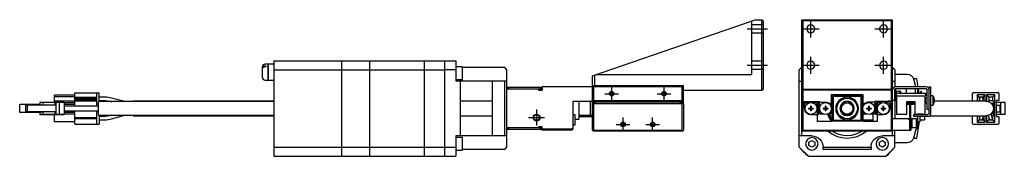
# Model space of a CAD drawing. Extents: x 0 to 883, y -8 to 713.
# Drawn here: x 449.7 to 882.7, y 339.2 to 399.2 of the extents above; entities that cross this region are included whole.
import ezdxf

# ---------------------------------------------------------------- set-up
doc = ezdxf.new("R2010")
doc.units = 0
doc.header["$LTSCALE"] = 0.5
doc.linetypes.add('CENTER', pattern=[50.8, 31.75, -6.35, 6.35, -6.35])
doc.linetypes.add('DASHED', pattern=[19.05, 12.7, -6.35])
for name, color, linetype in [('MSM_CENTER', 1, 'CENTER'), ('MSM_CONTINUOUS', 7, 'CONTINUOUS'), ('MSM_DASHED', 4, 'DASHED'), ('MSM_NARROW', 5, 'CONTINUOUS')]:
    doc.layers.add(name, color=color, linetype=linetype)

msp = doc.modelspace()

# ---------------------------------------------------------------- linework, layer by layer
at = {"layer": 'MSM_CENTER'}
for p, q in [((797.19, 391.41), (797.19, 398.91)), ((829.19, 391.41), (829.19, 398.91)), ((769.25, 395.16), (778.25, 395.16)), ((793.44, 395.16), (800.94, 395.16)), ((825.44, 395.16), (832.94, 395.16)), ((797.19, 375.41), (797.19, 382.91)), ((829.19, 375.41), (829.19, 382.91)), ((769.25, 379.16), (778.25, 379.16)), ((793.44, 379.16), (800.94, 379.16)), ((825.44, 379.16), (832.94, 379.16)), ((709.75, 363.66), (709.75, 369.66)), ((732.75, 363.66), (732.75, 369.66)), ((706.75, 366.66), (712.75, 366.66)), ((729.75, 366.66), (735.75, 366.66)), ((676.75, 359.66), (676.75, 352.66)), ((673.25, 356.16), (680.25, 356.16)), ((714.75, 350.16), (714.75, 356.16)), ((727.75, 350.16), (727.75, 356.16)), ((711.75, 353.16), (717.75, 353.16)), ((724.75, 353.16), (730.75, 353.16))]:
    msp.add_line(p, q, dxfattribs=at)
at = {"layer": 'MSM_CONTINUOUS'}
for p, q in [((701.25, 374.54), (772.75, 399.16)), ((771.25, 398.65), (771.25, 375.16)), ((772.75, 399.16), (775.75, 399.16)), ((775.75, 368.16), (775.75, 399.16)), ((775.75, 399.16), (776.25, 398.66)), ((776.25, 398.66), (776.25, 368.66)), ((793.19, 399.16), (793.19, 348.16)), ((793.19, 399.16), (793.69, 398.66)), ((793.19, 399.16), (833.19, 399.16)), ((793.69, 398.66), (793.69, 368.66)), ((832.69, 398.66), (793.69, 398.66)), ((832.69, 398.66), (833.19, 399.16)), ((832.69, 368.66), (832.69, 398.66)), ((833.19, 348.16), (833.19, 399.16)), ((561.25, 381.16), (561.25, 339.16)), ((561.25, 381.16), (591.2, 381.16)), ((591.2, 339.16), (591.2, 381.16)), ((591.2, 381.11), (591.25, 381.11)), ((591.25, 381.16), (603.5, 381.16)), ((591.25, 339.16), (591.25, 381.16)), ((603.5, 339.16), (603.5, 381.16)), ((603.5, 381.11), (603.55, 381.11)), ((603.55, 339.16), (603.55, 381.16)), ((603.55, 381.16), (627.5, 381.16)), ((627.5, 339.16), (627.5, 381.16)), ((627.5, 381.11), (627.55, 381.11)), ((627.55, 381.16), (641.25, 381.16)), ((627.55, 339.16), (627.55, 381.16)), ((636.25, 381.16), (636.25, 339.16)), ((641.25, 381.16), (641.25, 372.16)), ((556.25, 378.36), (556.25, 373.96)), ((558.7, 379.66), (557.55, 379.66)), ((557.75, 378.81), (557.55, 378.81)), ((557.75, 378.45), (557.55, 378.45)), ((557.75, 378.81), (557.75, 378.45)), ((558.7, 379.66), (558.7, 372.66)), ((558.75, 379.61), (558.7, 379.61)), ((558.75, 379.66), (558.75, 372.66)), ((561.25, 379.66), (558.75, 379.66)), ((561.25, 377.13), (591.2, 377.13)), ((591.2, 376.88), (591.25, 376.88)), ((591.25, 377.13), (603.5, 377.13)), ((603.5, 376.88), (603.55, 376.88)), ((603.55, 377.13), (627.5, 377.13)), ((627.5, 376.88), (627.55, 376.88)), ((627.55, 377.13), (636.25, 377.13)), ((641.25, 377.16), (636.25, 377.16)), ((644.25, 378.41), (641.25, 378.41)), ((644.25, 372.91), (644.25, 378.41)), ((662.75, 378.16), (644.25, 378.16)), ((663.75, 377.16), (662.75, 378.16)), ((663.75, 343.16), (663.75, 377.16)), ((793.19, 378.16), (792.19, 377.16)), ((792.19, 343.16), (792.19, 377.16)), ((834.19, 377.16), (833.19, 378.16)), ((834.19, 377.16), (834.19, 369.64)), ((557.55, 372.66), (558.7, 372.66)), ((558.7, 372.71), (558.75, 372.71)), ((558.75, 372.66), (561.25, 372.66)), ((641.25, 372.91), (644.25, 372.91)), ((701.25, 370.16), (701.25, 374.54)), ((702.25, 374.89), (702.25, 370.16)), ((703.05, 375.16), (771.25, 375.16)), ((839.61, 375.16), (834.19, 375.16)), ((843.76, 373.16), (842.43, 373.16)), ((843.44, 369.66), (842.49, 372.99)), ((663.75, 372.16), (641.25, 372.16)), ((643.25, 372.16), (643.25, 348.16)), ((657.25, 372.16), (657.25, 348.16)), ((662.75, 348.16), (662.75, 372.16)), ((678.95, 368.66), (663.75, 368.66)), ((663.95, 368.66), (663.95, 369.46)), ((663.95, 369.46), (678.95, 369.46)), ((664.45, 369.46), (664.45, 368.66)), ((677.75, 368.16), (677.25, 368.66)), ((679.25, 368.41), (677.5, 368.41)), ((677.75, 368.16), (679.25, 368.16)), ((678.45, 368.66), (678.45, 369.46)), ((678.95, 369.46), (678.95, 368.66)), ((679.25, 369.66), (679.25, 368.16)), ((701.25, 369.66), (679.25, 369.66)), ((701.75, 370.16), (701.25, 369.66)), ((741.25, 370.16), (701.25, 370.16)), ((701.25, 362.46), (701.25, 369.66)), ((701.75, 369.66), (701.5, 369.91)), ((740.75, 369.66), (701.75, 369.66)), ((701.75, 369.66), (701.75, 363.66)), ((741.25, 369.66), (740.75, 370.16)), ((741, 369.91), (740.75, 369.66)), ((740.75, 363.66), (740.75, 369.66)), ((741.25, 362.46), (741.25, 370.16)), ((741.25, 368.16), (775.75, 368.16)), ((775.75, 368.16), (776.25, 368.66)), ((792.19, 372.16), (793.19, 372.16)), ((793.19, 368.16), (793.69, 368.66)), ((833.19, 368.16), (793.19, 368.16)), ((793.69, 368.66), (832.69, 368.66)), ((793.69, 368.16), (793.69, 363.16)), ((832.69, 368.66), (833.19, 368.16)), ((832.69, 363.16), (832.69, 368.16)), ((833.19, 372.16), (834.19, 372.16)), ((833.99, 368.46), (833.99, 363.66)), ((834.49, 368.66), (834.04, 368.66)), ((834.19, 368.81), (834.19, 368.66)), ((847.99, 369.66), (834.39, 369.66)), ((847.99, 368.86), (834.39, 368.86)), ((834.49, 368.66), (834.49, 364.66)), ((839.19, 368.86), (839.19, 366.86)), ((843.19, 366.86), (843.19, 368.86)), ((844.19, 366.86), (844.19, 368.86)), ((848.39, 359.66), (848.39, 368.46)), ((849.19, 357.96), (849.19, 369.66)), ((849.19, 369.66), (849.99, 369.66)), ((849.99, 357.86), (849.99, 369.66)), ((464.9, 362.86), (464.9, 366.06)), ((473.8, 366.06), (464.9, 366.06)), ((473.8, 365.31), (464.9, 365.31)), ((473.8, 361.16), (473.8, 367.06)), ((473.8, 367.06), (484.5, 367.06)), ((473.8, 365.16), (483.5, 365.16)), ((473.8, 364.66), (483.5, 364.66)), ((473.8, 364.61), (483.5, 364.61)), ((473.8, 364.11), (483.5, 364.11)), ((473.8, 364.06), (483.5, 364.06)), ((483.5, 361.16), (483.5, 367.06)), ((484.5, 363.16), (484.5, 367.06)), ((487.13, 365.11), (484.5, 365.11)), ((495.87, 363.16), (490.02, 364.73)), ((820.19, 366.16), (806.19, 366.16)), ((806.19, 366.16), (806.19, 360.88)), ((806.69, 364.86), (807.49, 365.66)), ((806.69, 355.46), (806.69, 364.86)), ((806.99, 365.16), (806.99, 355.16)), ((819.19, 365.36), (807.19, 365.36)), ((807.49, 365.66), (818.89, 365.66)), ((818.89, 365.66), (819.69, 364.86)), ((819.39, 355.16), (819.39, 365.16)), ((819.69, 364.86), (819.69, 355.46)), ((820.19, 360.88), (820.19, 366.16)), ((833.99, 364.66), (834.49, 364.66)), ((834.19, 364.66), (834.19, 355.66)), ((834.69, 367.66), (834.49, 367.66)), ((834.69, 367.66), (834.69, 363.66)), ((836.56, 367.56), (834.69, 367.56)), ((834.69, 366.86), (847.69, 366.86)), ((834.69, 365.66), (847.69, 365.66)), ((834.69, 363.76), (834.94, 363.76)), ((834.94, 365.66), (834.94, 357.66)), ((836.56, 366.86), (836.56, 367.66)), ((836.81, 367.66), (836.56, 367.66)), ((836.81, 366.86), (836.81, 367.66)), ((845.56, 366.86), (845.56, 367.66)), ((845.81, 367.66), (845.56, 367.66)), ((845.81, 366.86), (845.81, 367.66)), ((847.44, 357.66), (847.44, 365.66)), ((847.49, 364.66), (847.44, 364.61)), ((847.49, 364.66), (847.49, 362.66)), ((848.39, 364.66), (847.49, 364.66)), ((847.69, 366.86), (847.69, 365.66)), ((850.88, 365.66), (849.99, 365.66)), ((850.88, 365.66), (850.88, 361.66)), ((851.46, 364.55), (851.46, 364.55)), ((851.46, 363.84), (851.58, 363.84)), ((868.29, 363.41), (868.29, 366.76)), ((879.59, 367.06), (868.59, 367.06)), ((873.84, 366.16), (870.29, 366.16)), ((870.29, 366.16), (870.29, 363.41)), ((871.19, 365.11), (870.29, 366.16)), ((871.19, 365.11), (871.19, 363.61)), ((872.94, 365.11), (871.19, 365.11)), ((871.19, 364.74), (871.56, 365.11)), ((871.48, 363.7), (871.19, 363.99)), ((871.34, 364.15), (871.56, 363.41)), ((873.13, 363.41), (872.78, 364.57)), ((872.94, 365.11), (873.84, 366.16)), ((872.94, 365.11), (872.94, 364.05)), ((873.84, 363.41), (873.84, 366.16)), ((874.44, 366.16), (874.44, 363.4)), ((878.09, 366.16), (874.44, 366.16)), ((875.39, 365.11), (874.44, 366.16)), ((877.14, 365.11), (875.39, 365.11)), ((875.39, 365.11), (875.39, 363.61)), ((875.39, 364.74), (875.76, 365.11)), ((875.76, 363.61), (875.39, 363.99)), ((877.14, 365.11), (878.09, 366.16)), ((877.14, 365.11), (877.14, 363.61)), ((878.09, 362.56), (878.09, 366.16)), ((879.89, 366.76), (879.89, 363.66)), ((449.65, 358.46), (449.65, 361.86)), ((458.55, 361.86), (449.65, 361.86)), ((452.95, 361.66), (452.25, 361.66)), ((452.25, 361.66), (452.25, 358.66)), ((452.95, 361.66), (452.95, 358.66)), ((465.55, 361.66), (452.95, 361.66)), ((458.55, 362.86), (458.55, 361.66)), ((459.5, 362.86), (458.55, 362.86)), ((459.8, 362.86), (459.5, 362.86)), ((459.8, 362.86), (459.8, 361.66)), ((465.05, 362.86), (459.8, 362.86)), ((473.8, 363.41), (464.9, 363.41)), ((465.05, 362.86), (465.05, 361.66)), ((465.55, 362.86), (465.05, 362.86)), ((467.05, 362.86), (465.55, 362.86)), ((465.55, 362.86), (465.55, 357.46)), ((467.05, 362.86), (467.05, 357.46)), ((469.25, 362.86), (467.05, 362.86)), ((469.25, 362.86), (469.25, 357.46)), ((473.8, 362.66), (469.25, 362.66)), ((473.8, 361.86), (469.25, 361.86)), ((476.61, 361.16), (469.25, 361.16)), ((473.8, 363.56), (483.5, 363.56)), ((477.87, 361.16), (476.61, 361.16)), ((484.25, 361.16), (477.87, 361.16)), ((484.25, 357.16), (484.25, 363.16)), ((561.25, 363.16), (484.25, 363.16)), ((484.5, 363.61), (487.13, 363.61)), ((489.63, 363.28), (490.08, 363.16)), ((499.5, 363.16), (499.5, 363.41)), ((561.25, 363.41), (499.5, 363.41)), ((657.25, 363.37), (643.25, 363.37)), ((741.25, 363.16), (692.75, 363.16)), ((692.75, 363.16), (692.75, 351.16)), ((695.25, 363.16), (695.25, 355.41)), ((700.25, 363.16), (700.25, 357.16)), ((701.25, 363.66), (700.75, 363.16)), ((701.25, 363.16), (701.75, 363.66)), ((701.25, 362.96), (702.65, 362.96)), ((701.75, 362.66), (701.25, 362.16)), ((701.35, 362.36), (701.25, 362.46)), ((701.25, 350.66), (701.25, 362.16)), ((701.35, 362.26), (701.35, 362.46)), ((701.75, 362.16), (701.5, 362.41)), ((702.35, 362.76), (701.65, 362.76)), ((701.75, 363.66), (740.75, 363.66)), ((701.75, 362.66), (740.75, 362.66)), ((701.75, 362.16), (701.75, 350.66)), ((740.75, 362.16), (701.75, 362.16)), ((702.65, 362.66), (702.65, 362.96)), ((741.25, 362.96), (739.85, 362.96)), ((739.85, 362.66), (739.85, 362.96)), ((740.85, 362.76), (740.15, 362.76)), ((740.75, 363.66), (741.25, 363.16)), ((741, 362.41), (740.75, 362.66)), ((741, 362.41), (740.75, 362.16)), ((740.75, 350.66), (740.75, 362.16)), ((741.25, 362.16), (741, 362.41)), ((741.15, 362.46), (741.15, 362.26)), ((741.25, 362.46), (741.15, 362.36)), ((741.25, 362.16), (741.25, 350.66)), ((793.19, 363.66), (793.69, 363.16)), ((793.19, 363.16), (800.99, 363.16)), ((793.44, 362.41), (793.19, 362.16)), ((793.44, 362.41), (793.69, 362.66)), ((793.69, 362.16), (793.44, 362.41)), ((793.69, 362.66), (796.57, 362.66)), ((793.99, 362.16), (793.69, 362.16)), ((793.69, 362.16), (793.69, 350.66)), ((794.49, 362.52), (793.99, 362.16)), ((793.99, 362.16), (794.49, 361.66)), ((794.49, 360.16), (794.49, 362.66)), ((796.29, 360.31), (797.08, 360.31)), ((796.29, 360.31), (796.29, 360.02)), ((796.29, 360.02), (797.08, 360.02)), ((796.82, 360.31), (796.82, 360.02)), ((797.43, 361.16), (797.14, 361.16)), ((797.14, 361.16), (797.14, 360.37)), ((797.14, 360.63), (797.43, 360.63)), ((797.14, 359.96), (797.14, 359.16)), ((797.14, 359.69), (797.43, 359.69)), ((797.43, 361.16), (797.43, 360.37)), ((797.43, 359.96), (797.43, 359.16)), ((797.49, 360.31), (798.29, 360.31)), ((797.49, 360.02), (798.29, 360.02)), ((797.76, 360.02), (797.76, 360.31)), ((799.99, 362.66), (798, 362.66)), ((798.29, 360.31), (798.29, 360.02)), ((799.73, 361.56), (799.99, 361.71)), ((799.99, 361.71), (799.99, 362.66)), ((800.19, 362.66), (800.79, 362.66)), ((800.19, 357.66), (800.19, 362.66)), ((800.79, 357.66), (800.79, 362.66)), ((800.99, 361.71), (800.99, 363.16)), ((800.99, 362.96), (803.69, 362.96)), ((800.99, 361.71), (801.21, 361.58)), ((802.69, 360.31), (803.48, 360.31)), ((802.69, 360.31), (802.69, 360.02)), ((802.69, 360.02), (803.48, 360.02)), ((803.22, 360.31), (803.22, 360.02)), ((803.83, 361.16), (803.54, 361.16)), ((803.54, 361.16), (803.54, 360.37)), ((803.54, 360.63), (803.83, 360.63)), ((803.54, 359.96), (803.54, 359.16)), ((803.54, 359.69), (803.83, 359.69)), ((803.83, 361.16), (803.83, 360.37)), ((803.83, 359.96), (803.83, 359.16)), ((803.89, 360.31), (804.69, 360.31)), ((803.89, 360.02), (804.69, 360.02)), ((804.16, 360.02), (804.16, 360.31)), ((804.69, 360.31), (804.69, 360.02)), ((805.28, 362.46), (806.19, 362.46)), ((806.19, 361.96), (805.83, 361.96)), ((806.19, 359.45), (806.19, 358.16)), ((810.32, 361.47), (810.39, 361.54)), ((810.39, 361.6), (810.39, 361.54)), ((812.13, 363.13), (812.12, 363.13)), ((820.19, 362.46), (821.09, 362.46)), ((820.54, 361.96), (820.19, 361.96)), ((820.19, 358.16), (820.19, 359.45)), ((821.69, 360.31), (822.48, 360.31)), ((821.69, 360.31), (821.69, 360.02)), ((821.69, 360.02), (822.48, 360.02)), ((822.22, 360.31), (822.22, 360.02)), ((822.83, 361.16), (822.54, 361.16)), ((822.54, 361.16), (822.54, 360.37)), ((822.54, 360.63), (822.83, 360.63)), ((822.54, 359.96), (822.54, 359.16)), ((822.54, 359.69), (822.83, 359.69)), ((825.39, 362.96), (822.69, 362.96)), ((822.83, 361.16), (822.83, 360.37)), ((822.83, 359.96), (822.83, 359.16)), ((822.89, 360.31), (823.69, 360.31)), ((822.89, 360.02), (823.69, 360.02)), ((823.16, 360.02), (823.16, 360.31)), ((823.69, 360.31), (823.69, 360.02)), ((825.39, 361.71), (825.16, 361.58)), ((833.19, 363.16), (825.39, 363.16)), ((825.39, 363.16), (825.39, 361.71)), ((825.59, 362.66), (826.19, 362.66)), ((825.59, 357.66), (825.59, 362.66)), ((826.19, 357.66), (826.19, 362.66)), ((828.37, 362.66), (826.39, 362.66)), ((826.39, 362.66), (826.39, 361.71)), ((826.39, 361.71), (826.65, 361.56)), ((828.09, 360.31), (828.88, 360.31)), ((828.09, 360.31), (828.09, 360.02)), ((828.09, 360.02), (828.88, 360.02)), ((828.62, 360.31), (828.62, 360.02)), ((829.23, 361.16), (828.94, 361.16)), ((828.94, 361.16), (828.94, 360.37)), ((828.94, 360.63), (829.23, 360.63)), ((828.94, 359.96), (828.94, 359.16)), ((828.94, 359.69), (829.23, 359.69)), ((829.23, 361.16), (829.23, 360.37)), ((829.23, 359.96), (829.23, 359.16)), ((829.29, 360.31), (830.09, 360.31)), ((829.29, 360.02), (830.09, 360.02)), ((829.56, 360.02), (829.56, 360.31)), ((830.93, 362.66), (829.8, 362.66)), ((830.09, 360.31), (830.09, 360.02)), ((831.89, 362.46), (831.89, 360.16)), ((831.89, 361.66), (832.39, 362.16)), ((832.39, 362.16), (831.94, 362.48)), ((832.25, 362.66), (832.69, 362.66)), ((832.69, 362.16), (832.39, 362.16)), ((832.69, 363.16), (833.19, 363.66)), ((832.69, 362.66), (833.19, 362.16)), ((832.94, 362.41), (832.69, 362.16)), ((832.69, 350.66), (832.69, 362.16)), ((833.99, 363.66), (833.19, 363.66)), ((834.19, 363.66), (834.69, 363.66)), ((839.44, 363.16), (842.94, 363.16)), ((839.44, 357.66), (839.44, 363.16)), ((842.94, 362.46), (839.44, 362.46)), ((842.94, 361.96), (839.44, 361.96)), ((840.69, 361.66), (841.19, 361.66)), ((840.69, 350.66), (840.69, 361.66)), ((841.19, 351.66), (841.19, 361.66)), ((842.94, 363.16), (842.94, 357.66)), ((847.44, 362.71), (847.49, 362.66)), ((847.49, 362.66), (848.39, 362.66)), ((849.19, 359.66), (848.39, 359.66)), ((849.99, 361.66), (850.88, 361.66)), ((851.58, 363.48), (851.46, 363.48)), ((851.46, 362.77), (851.46, 362.78)), ((874.19, 363.41), (851.57, 363.41)), ((871.19, 363.61), (871.02, 363.41)), ((871.19, 363.61), (871.5, 363.61)), ((875.39, 363.61), (875.09, 363.28)), ((875.39, 363.61), (877.14, 363.61)), ((876.38, 362.56), (878.09, 362.56)), ((878.09, 361.96), (876.89, 361.96)), ((877.14, 363.61), (878.09, 362.56)), ((877.3, 361.09), (878.09, 361.96)), ((878.09, 358.36), (878.09, 361.96)), ((879.89, 363.66), (878.89, 363.66)), ((878.89, 356.66), (878.89, 363.66)), ((882.69, 362.86), (878.89, 362.86)), ((878.89, 361.66), (880.39, 361.66)), ((880.39, 358.66), (880.39, 361.66)), ((880.77, 357.46), (880.77, 362.86)), ((882.69, 357.46), (882.69, 362.86)), ((458.55, 358.46), (449.65, 358.46)), ((458.55, 358.46), (449.65, 358.46)), ((458.55, 358.46), (449.65, 358.46)), ((452.25, 358.66), (453.75, 358.66)), ((452.95, 358.66), (452.25, 358.66)), ((465.55, 358.66), (452.95, 358.66)), ((453.75, 358.66), (455.25, 358.66)), ((455.12, 358.66), (459.8, 358.66)), ((455.25, 358.66), (455.12, 358.66)), ((458.55, 358.66), (458.55, 357.46)), ((459.5, 357.46), (458.55, 357.46)), ((458.55, 357.46), (468.25, 357.46)), ((458.55, 357.46), (458.55, 357.46)), ((459.5, 358.66), (459.8, 358.66)), ((459.8, 357.46), (459.5, 357.46)), ((465.05, 358.66), (459.8, 358.66)), ((459.8, 358.66), (459.8, 357.46)), ((465.05, 357.46), (459.8, 357.46)), ((461.3, 357.46), (461.49, 357.46)), ((461.6, 357.46), (461.3, 357.46)), ((461.49, 357.46), (467.05, 357.46)), ((469.25, 357.46), (461.6, 357.46)), ((464.9, 354.26), (464.9, 357.46)), ((465.55, 358.66), (465.05, 358.66)), ((465.05, 358.66), (465.05, 357.46)), ((465.55, 357.46), (465.05, 357.46)), ((467.05, 357.46), (465.55, 357.46)), ((468.25, 357.46), (469.25, 357.46)), ((469.25, 359.16), (476.61, 359.16)), ((469.25, 359.16), (477.16, 359.16)), ((473.8, 358.46), (469.25, 358.46)), ((473.8, 357.66), (469.25, 357.66)), ((469.25, 357.46), (469.25, 357.46)), ((473.8, 353.26), (473.8, 359.16)), ((473.8, 356.21), (483.5, 356.21)), ((473.8, 355.71), (483.5, 355.71)), ((476.61, 359.16), (477.87, 359.16)), ((477.16, 359.16), (477.35, 359.16)), ((477.35, 359.16), (484.25, 359.16)), ((477.87, 359.16), (484.25, 359.16)), ((483.5, 353.26), (483.5, 359.16)), ((484.25, 357.16), (561.25, 357.16)), ((484.5, 357.16), (484.5, 353.26)), ((487.14, 356.71), (484.5, 356.71)), ((484.5, 355.21), (487.14, 355.21)), ((490.08, 357.16), (489.63, 357.04)), ((490.01, 355.59), (495.87, 357.16)), ((499.5, 356.91), (499.5, 357.16)), ((499.5, 356.91), (561.25, 356.91)), ((643.25, 356.95), (657.25, 356.95)), ((693.75, 357.41), (692.75, 357.41)), ((693.75, 352.91), (693.75, 357.41)), ((693.75, 355.41), (695.25, 355.41)), ((695.25, 357.16), (701.25, 357.16)), ((695.25, 356.66), (701.25, 356.66)), ((797.43, 359.16), (797.14, 359.16)), ((799.99, 357.36), (797.29, 357.36)), ((799.99, 358.61), (799.73, 358.76)), ((799.99, 358.61), (799.99, 354.46)), ((800.19, 357.66), (800.79, 357.66)), ((801.28, 358.78), (800.99, 358.61)), ((800.99, 358.16), (800.99, 358.61)), ((801.49, 357.66), (800.99, 358.16)), ((800.99, 358.16), (802.03, 358.16)), ((802.97, 357.66), (801.49, 357.66)), ((803.83, 359.16), (803.54, 359.16)), ((805.69, 357.66), (804.4, 357.66)), ((805.35, 358.16), (806.19, 358.16)), ((806.19, 358.16), (805.69, 357.66)), ((807.49, 354.66), (806.69, 355.46)), ((810.02, 356.96), (810.21, 356.96)), ((810.44, 356.74), (810.21, 356.96)), ((810.44, 356.74), (810.27, 356.74)), ((810.39, 358.79), (810.32, 358.85)), ((810.39, 358.79), (810.39, 358.72)), ((810.44, 356.6), (810.44, 356.74)), ((810.44, 356.6), (810.44, 356.6)), ((812.12, 357.2), (812.12, 357.2)), ((816.16, 356.96), (815.94, 356.74)), ((816.11, 356.74), (815.94, 356.74)), ((815.94, 356.74), (815.94, 356.6)), ((816.16, 356.96), (816.35, 356.96)), ((819.39, 355.16), (818.89, 354.66)), ((819.69, 355.46), (819.39, 355.16)), ((821.97, 357.66), (820.14, 357.66)), ((820.14, 357.66), (820.14, 354.66)), ((820.14, 355.16), (824.64, 355.16)), ((820.69, 357.66), (820.19, 358.16)), ((820.19, 358.16), (821.03, 358.16)), ((822.83, 359.16), (822.54, 359.16)), ((824.89, 357.66), (823.4, 357.66)), ((824.35, 358.16), (825.39, 358.16)), ((824.64, 354.46), (824.64, 357.66)), ((825.39, 358.16), (824.89, 357.66)), ((825.09, 358.78), (825.39, 358.61)), ((825.39, 358.61), (825.39, 358.16)), ((825.59, 357.66), (826.19, 357.66)), ((826.65, 358.76), (826.39, 358.61)), ((826.39, 358.61), (826.39, 354.46)), ((829.09, 357.36), (826.39, 357.36)), ((829.23, 359.16), (828.94, 359.16)), ((841.69, 355.66), (833.19, 355.66)), ((834.94, 357.66), (839.44, 357.66)), ((840.19, 355.66), (840.69, 355.16)), ((840.69, 351.66), (840.69, 355.66)), ((841.69, 355.66), (841.69, 351.66)), ((843.69, 355.56), (841.69, 355.56)), ((842.49, 356.66), (842.49, 357.46)), ((842.49, 357.46), (848.69, 357.46)), ((848.79, 356.66), (842.49, 356.66)), ((842.94, 357.66), (843.94, 357.66)), ((843.69, 351.76), (843.69, 355.56)), ((843.94, 357.76), (846.44, 357.76)), ((843.94, 357.66), (843.94, 357.76)), ((844.19, 357.46), (844.19, 357.76)), ((844.19, 351.16), (844.19, 356.66)), ((844.74, 357.76), (844.74, 357.66)), ((844.74, 357.66), (845.64, 357.66)), ((845.11, 357.76), (845.11, 357.66)), ((845.19, 357.66), (845.19, 357.46)), ((845.19, 356.66), (845.19, 354.34)), ((845.19, 355.16), (847.19, 355.16)), ((845.26, 357.76), (845.26, 357.66)), ((845.64, 357.76), (845.64, 357.66)), ((846.44, 357.66), (846.44, 357.76)), ((846.44, 357.66), (847.44, 357.66)), ((847.19, 356.66), (847.19, 355.16)), ((849.52, 356.91), (874.19, 356.91)), ((868.29, 353.56), (868.29, 356.91)), ((870.29, 356.91), (870.29, 354.16)), ((871.19, 355.21), (870.29, 354.16)), ((871.19, 356.71), (871.02, 356.91)), ((871.19, 356.71), (871.19, 355.21)), ((871.5, 356.71), (871.19, 356.71)), ((871.19, 356.34), (871.48, 356.63)), ((871.56, 355.21), (871.19, 355.59)), ((871.19, 355.21), (872.94, 355.21)), ((871.56, 356.91), (871.34, 356.17)), ((872.78, 355.75), (873.13, 356.91)), ((872.94, 356.27), (872.94, 355.21)), ((872.94, 355.21), (873.84, 354.16)), ((873.84, 354.16), (873.84, 356.91)), ((874.44, 356.92), (874.44, 354.16)), ((875.39, 355.21), (874.44, 354.16)), ((875.22, 356.89), (875.09, 357.04)), ((875.17, 357.07), (875.54, 355.76)), ((875.39, 356.31), (875.39, 355.21)), ((875.76, 355.21), (875.39, 355.59)), ((875.39, 355.21), (877.14, 355.21)), ((876.98, 356.16), (876.5, 357.88)), ((878.09, 357.76), (876.54, 357.76)), ((876.83, 356.71), (877.14, 356.71)), ((876.89, 358.36), (878.09, 358.36)), ((877.14, 356.71), (878.09, 357.76)), ((877.14, 356.71), (877.14, 355.21)), ((877.14, 355.21), (878.09, 354.16)), ((877.3, 359.23), (878.09, 358.36)), ((878.09, 354.16), (878.09, 357.76)), ((878.89, 358.66), (880.39, 358.66)), ((882.69, 357.46), (878.89, 357.46)), ((878.89, 356.66), (879.89, 356.66)), ((879.89, 356.66), (879.89, 353.56)), ((473.8, 354.26), (464.9, 354.26)), ((473.8, 353.26), (484.5, 353.26)), ((678.95, 351.66), (663.75, 351.66)), ((663.95, 350.86), (663.95, 351.66)), ((678.95, 350.86), (663.95, 350.86)), ((664.45, 351.66), (664.45, 350.86)), ((677.25, 351.66), (677.75, 352.16)), ((679.25, 352.16), (677.75, 352.16)), ((678.45, 350.86), (678.45, 351.66)), ((678.95, 351.66), (678.95, 350.86)), ((679.25, 350.66), (679.25, 352.16)), ((679.25, 351.16), (692.14, 351.16)), ((691.64, 350.66), (692.14, 351.16)), ((692.14, 351.16), (692.75, 351.47)), ((692.75, 351.16), (692.25, 350.66)), ((692.75, 352.91), (693.75, 352.91)), ((806.19, 354.46), (799.99, 354.46)), ((806.19, 354.46), (806.19, 354.66)), ((820.19, 354.66), (806.19, 354.66)), ((807.19, 354.96), (819.19, 354.96)), ((820.19, 354.46), (820.19, 354.66)), ((826.39, 354.46), (820.19, 354.46)), ((840.69, 351.66), (841.69, 351.66)), ((841.19, 351.66), (841.19, 350.66)), ((841.69, 351.76), (843.69, 351.76)), ((842.49, 347.33), (843.59, 351.16)), ((843.59, 351.16), (844.19, 351.16)), ((843.69, 354.38), (844.19, 354.38)), ((844.19, 354.34), (845.19, 354.34)), ((868.59, 353.26), (879.59, 353.26)), ((870.29, 354.16), (873.84, 354.16)), ((874.44, 354.16), (878.09, 354.16)), ((663.75, 348.16), (641.25, 348.16)), ((641.25, 348.16), (641.25, 339.16)), ((644.25, 347.41), (641.25, 347.41)), ((644.25, 341.91), (644.25, 347.41)), ((692.25, 350.66), (679.25, 350.66)), ((701.25, 350.66), (701.75, 350.16)), ((701.5, 350.41), (701.75, 350.66)), ((701.75, 350.66), (740.75, 350.66)), ((740.75, 350.16), (701.75, 350.16)), ((740.75, 350.66), (741, 350.41)), ((740.75, 350.16), (741.25, 350.66)), ((797.69, 348.16), (792.19, 348.16)), ((793.19, 350.66), (793.69, 350.16)), ((793.44, 350.41), (793.69, 350.66)), ((793.69, 350.66), (832.69, 350.66)), ((832.69, 350.16), (793.69, 350.16)), ((834.19, 348.16), (828.69, 348.16)), ((833.19, 350.66), (832.69, 350.16)), ((832.69, 350.66), (832.94, 350.41)), ((833.19, 350.66), (841.19, 350.66)), ((834.19, 343.16), (834.19, 350.66)), ((842.43, 347.16), (843.76, 347.16)), ((561.25, 343.19), (591.2, 343.19)), ((591.2, 343.45), (591.25, 343.45)), ((591.25, 343.19), (603.5, 343.19)), ((603.5, 343.45), (603.55, 343.45)), ((603.55, 343.19), (627.5, 343.19)), ((627.5, 343.45), (627.55, 343.45)), ((627.55, 343.19), (636.25, 343.19)), ((636.25, 343.16), (641.25, 343.16)), ((662.75, 342.16), (644.25, 342.16)), ((662.75, 342.16), (663.75, 343.16)), ((792.19, 343.16), (796.19, 339.16)), ((796.44, 345.38), (797.69, 346.11)), ((796.44, 343.94), (796.44, 345.38)), ((797.69, 343.22), (796.44, 343.94)), ((797.69, 346.11), (798.94, 345.38)), ((798.94, 343.94), (797.69, 343.22)), ((798.94, 345.38), (798.94, 343.94)), ((802.69, 343.16), (823.69, 343.16)), ((802.69, 342.16), (802.69, 343.16)), ((823.69, 342.16), (802.69, 342.16)), ((823.69, 343.16), (823.69, 342.16)), ((827.44, 345.38), (828.69, 346.11)), ((827.44, 343.94), (827.44, 345.38)), ((828.69, 343.22), (827.44, 343.94)), ((828.69, 346.11), (829.94, 345.38)), ((829.94, 343.94), (828.69, 343.22)), ((829.94, 345.38), (829.94, 343.94)), ((830.19, 339.16), (834.19, 343.16)), ((834.19, 345.16), (839.61, 345.16)), ((561.25, 339.16), (591.2, 339.16)), ((591.2, 339.21), (591.25, 339.21)), ((591.25, 339.16), (603.5, 339.16)), ((603.5, 339.21), (603.55, 339.21)), ((603.55, 339.16), (627.5, 339.16)), ((627.5, 339.21), (627.55, 339.21)), ((627.55, 339.16), (641.25, 339.16)), ((641.25, 341.91), (644.25, 341.91)), ((796.19, 339.16), (830.19, 339.16))]:
    msp.add_line(p, q, dxfattribs=at)
at = {"layer": 'MSM_CONTINUOUS', "extrusion": (0, 0, -1)}
for centre, radius in [((-797.19, 395.16), 1.75), ((-829.19, 395.16), 1.75), ((-797.19, 379.16), 1.75), ((-829.19, 379.16), 1.75), ((-813.19, 360.16), 5), ((-813.19, 360.16), 3.15), ((-797.69, 344.66), 2.75), ((-828.69, 344.66), 2.75)]:
    msp.add_circle(centre, radius, dxfattribs=at)
at = {"layer": 'MSM_CONTINUOUS'}
for centre, radius in [((709.75, 366.66), 0.783), ((732.75, 366.66), 0.783), ((813.19, 360.16), 4.5), ((797.29, 360.16), 2.6), ((803.69, 360.16), 2.6), ((813.19, 360.16), 3), ((822.69, 360.16), 2.6), ((829.09, 360.16), 2.6), ((676.75, 356.16), 1.23), ((714.75, 353.16), 0.783), ((727.75, 353.16), 0.783)]:
    msp.add_circle(centre, radius, dxfattribs=at)
for centre, radius, start, end in [((557.55, 378.36), 1.3, 90, 180), ((557.14, 377.81), 0.891, 118.7486, 175.0367), ((557.06, 377.49), 0.809, 123.6126, 177.2927), ((557.53, 376.84), 1.61, 89.2584, 124.7863), ((557.54, 377.14), 1.66, 89.4455, 119.7231), ((813.19, 360.16), 27, 137.7946, 140.6235), ((813.19, 360.16), 27, 39.3765, 42.2054), ((557.55, 373.96), 1.3, 180, 270), ((839.61, 372.16), 3, 15.9958, 90), ((785.18, 360.16), 60, 9.1102, 12.5133), ((834.39, 368.46), 1.2, 90, 180), ((785.18, 360.16), 60, 6.4114, 8.3373), ((847.99, 368.46), 1.2, 0, 90), ((487.13, 353.96), 11.15, 75.0015, 90.0068), ((813.19, 360.16), 8.2, 132.9703, 148.6119), ((813.19, 360.16), 6.5, 112.6199, 122.2042), ((813.19, 360.16), 6.5, 57.7958, 67.3801), ((813.19, 360.16), 8.2, 31.3881, 47.0297), ((813.19, 360.16), 8.5, 34.5603, 44.9009), ((848.39, 363.66), 3.2, 16.1225, 38.6822), ((848.39, 363.66), 3.19, 3.2297, 16.1067), ((848.12, 363.66), 3.35, 356.9159, 3.0841), ((868.59, 366.76), 0.3, 90, 180), ((872.06, 364.36), 0.75, 16.5209, 196.5209), ((879.59, 366.76), 0.3, 0, 90), ((701.65, 362.46), 0.3, 90, 180), ((702.35, 362.46), 0.3, 41.8103, 90), ((740.15, 362.46), 0.3, 90, 138.1897), ((740.85, 362.46), 0.3, 360, 90), ((800.49, 360.16), 1.59, 100.8931, 126.1972), ((800.49, 360.16), 1.59, 53.8028, 79.1069), ((803.69, 360.16), 2.8, 40.0052, 55.2281), ((822.69, 360.16), 2.8, 90, 139.9948), ((825.89, 360.16), 1.59, 100.8931, 126.1972), ((826, 360.05), 1.75, 118.6217, 127.006), ((825.89, 360.16), 1.59, 53.8028, 79.1069), ((831.59, 362.41), 1, 48.5904, 131.4096), ((839.69, 363.26), 0.25, 203.5782, 336.4218), ((841.19, 363.26), 0.25, 203.5782, 336.4218), ((842.69, 363.26), 0.25, 203.5782, 336.4218), ((848.39, 363.66), 3.2, 321.3178, 343.8775), ((848.39, 363.66), 3.19, 343.8933, 356.7703), ((487.13, 366.36), 11.15, 269.9911, 285.0006), ((800.49, 360.16), 1.59, 233.8028, 259.1069), ((800.49, 360.16), 1.59, 280.8931, 306.1972), ((813.19, 360.16), 8.5, 197.1046, 220.3202), ((813.19, 360.16), 8.2, 197.7508, 222.1236), ((813.19, 360.16), 8.2, 317.8764, 327.9474), ((826, 360.28), 1.75, 232.994, 238.6217), ((825.89, 360.16), 1.59, 233.8028, 259.1069), ((825.89, 360.16), 1.59, 280.8931, 306.1972), ((848.79, 357.86), 1.2, 270, 0), ((872.06, 355.96), 0.75, 163.4791, 343.4791), ((876.26, 355.96), 0.75, 195.6242, 15.6242), ((785.18, 360.16), 60, 347.4867, 354.4336), ((868.59, 353.56), 0.3, 180, 270), ((879.59, 353.56), 0.3, 270, 0), ((813.19, 360.16), 13, 230.2849, 309.7151), ((839.61, 348.16), 3, 270, 344.0042), ((813.19, 360.16), 27, 219.3765, 230.6235), ((813.19, 360.16), 27, 309.3765, 320.6235)]:
    msp.add_arc(centre, radius, start, end, dxfattribs=at)
at = {"layer": 'MSM_CONTINUOUS', "extrusion": (0, 0, -1)}
for centre, radius, start, end in [((-834.39, 368.46), 0.4, 0, 90), ((-847.99, 368.46), 0.4, 90, 180), ((-813.19, 360.16), 9, 38.9424, 41.8103), ((-813.19, 360.16), 8.8, 37.3018, 42.9859), ((-813.19, 360.16), 6.8, 53.9811, 61.9275), ((-813.19, 360.16), 6.8, 118.0725, 126.0189), ((-813.19, 360.16), 8.5, 135.0991, 145.4397), ((-813.19, 360.16), 8.8, 137.0141, 142.6982), ((-813.19, 360.16), 9, 138.1897, 141.0576), ((-487.13, 353.96), 9.65, 89.9899, 104.9986), ((-797.29, 360.16), 2.8, 270, 0), ((-797.08, 360.37), 0.06, 180, 270), ((-797.08, 359.96), 0.06, 90, 180), ((-797.49, 360.37), 0.06, 270, 0), ((-797.49, 359.96), 0.06, 0, 90), ((-800.6, 360.05), 1.75, 52.994, 60), ((-800.37, 360.05), 1.75, 118.6217, 127.006), ((-803.48, 360.37), 0.06, 180, 270), ((-803.48, 359.96), 0.06, 90, 180), ((-803.69, 360.16), 2.8, 90, 124.7719), ((-803.89, 360.37), 0.06, 270, 0), ((-803.89, 359.96), 0.06, 0, 90), ((-813.19, 360.16), 6.8, 342.9174, 17.0826), ((-813.19, 360.16), 6.8, 162.9174, 197.0826), ((-822.48, 360.37), 0.06, 180, 270), ((-822.48, 359.96), 0.06, 90, 180), ((-822.89, 360.37), 0.06, 270, 0), ((-822.89, 359.96), 0.06, 0, 90), ((-825.77, 360.05), 1.75, 120, 127.006), ((-828.88, 360.37), 0.06, 180, 270), ((-828.88, 359.96), 0.06, 90, 180), ((-829.09, 360.16), 2.8, 180, 270), ((-829.29, 360.37), 0.06, 270, 0), ((-829.29, 359.96), 0.06, 0, 90), ((-831.59, 363.41), 1, 252.5424, 311.4096), ((-874.19, 360.16), 3.25, 90, 270), ((-487.13, 366.37), 9.65, 255.0035, 270.008), ((-800.6, 360.28), 1.75, 300, 307.006), ((-800.37, 360.28), 1.75, 232.994, 238.6217), ((-813.19, 360.16), 8.8, 321.3178, 343.4955), ((-813.19, 360.16), 8.5, 319.6798, 342.8954), ((-825.77, 360.28), 1.75, 232.994, 240), ((-848.69, 357.96), 0.5, 180, 270), ((-813.19, 360.16), 8.8, 217.8357, 218.6822), ((-797.69, 343.16), 5, 90, 180), ((-813.19, 360.16), 12, 236.4427, 303.5573), ((-828.69, 343.16), 5, 0, 90)]:
    msp.add_arc(centre, radius, start, end, dxfattribs=at)
at = {"layer": 'MSM_DASHED'}
for p, q in [((776.25, 396.91), (771.25, 396.91)), ((771.25, 393.41), (776.25, 393.41)), ((776.25, 380.91), (771.25, 380.91)), ((771.25, 377.41), (776.25, 377.41))]:
    msp.add_line(p, q, dxfattribs=at)
at = {"layer": 'MSM_NARROW'}
msp.add_line((810.44, 356.6), (810.44, 356.6), dxfattribs=at)
for centre, radius in [((709.75, 366.66), 1), ((732.75, 366.66), 1), ((813.19, 360.16), 2.5), ((676.75, 356.16), 1.5), ((714.75, 353.16), 1), ((727.75, 353.16), 1)]:
    msp.add_circle(centre, radius, dxfattribs=at)

doc.saveas('drawing.dxf')
